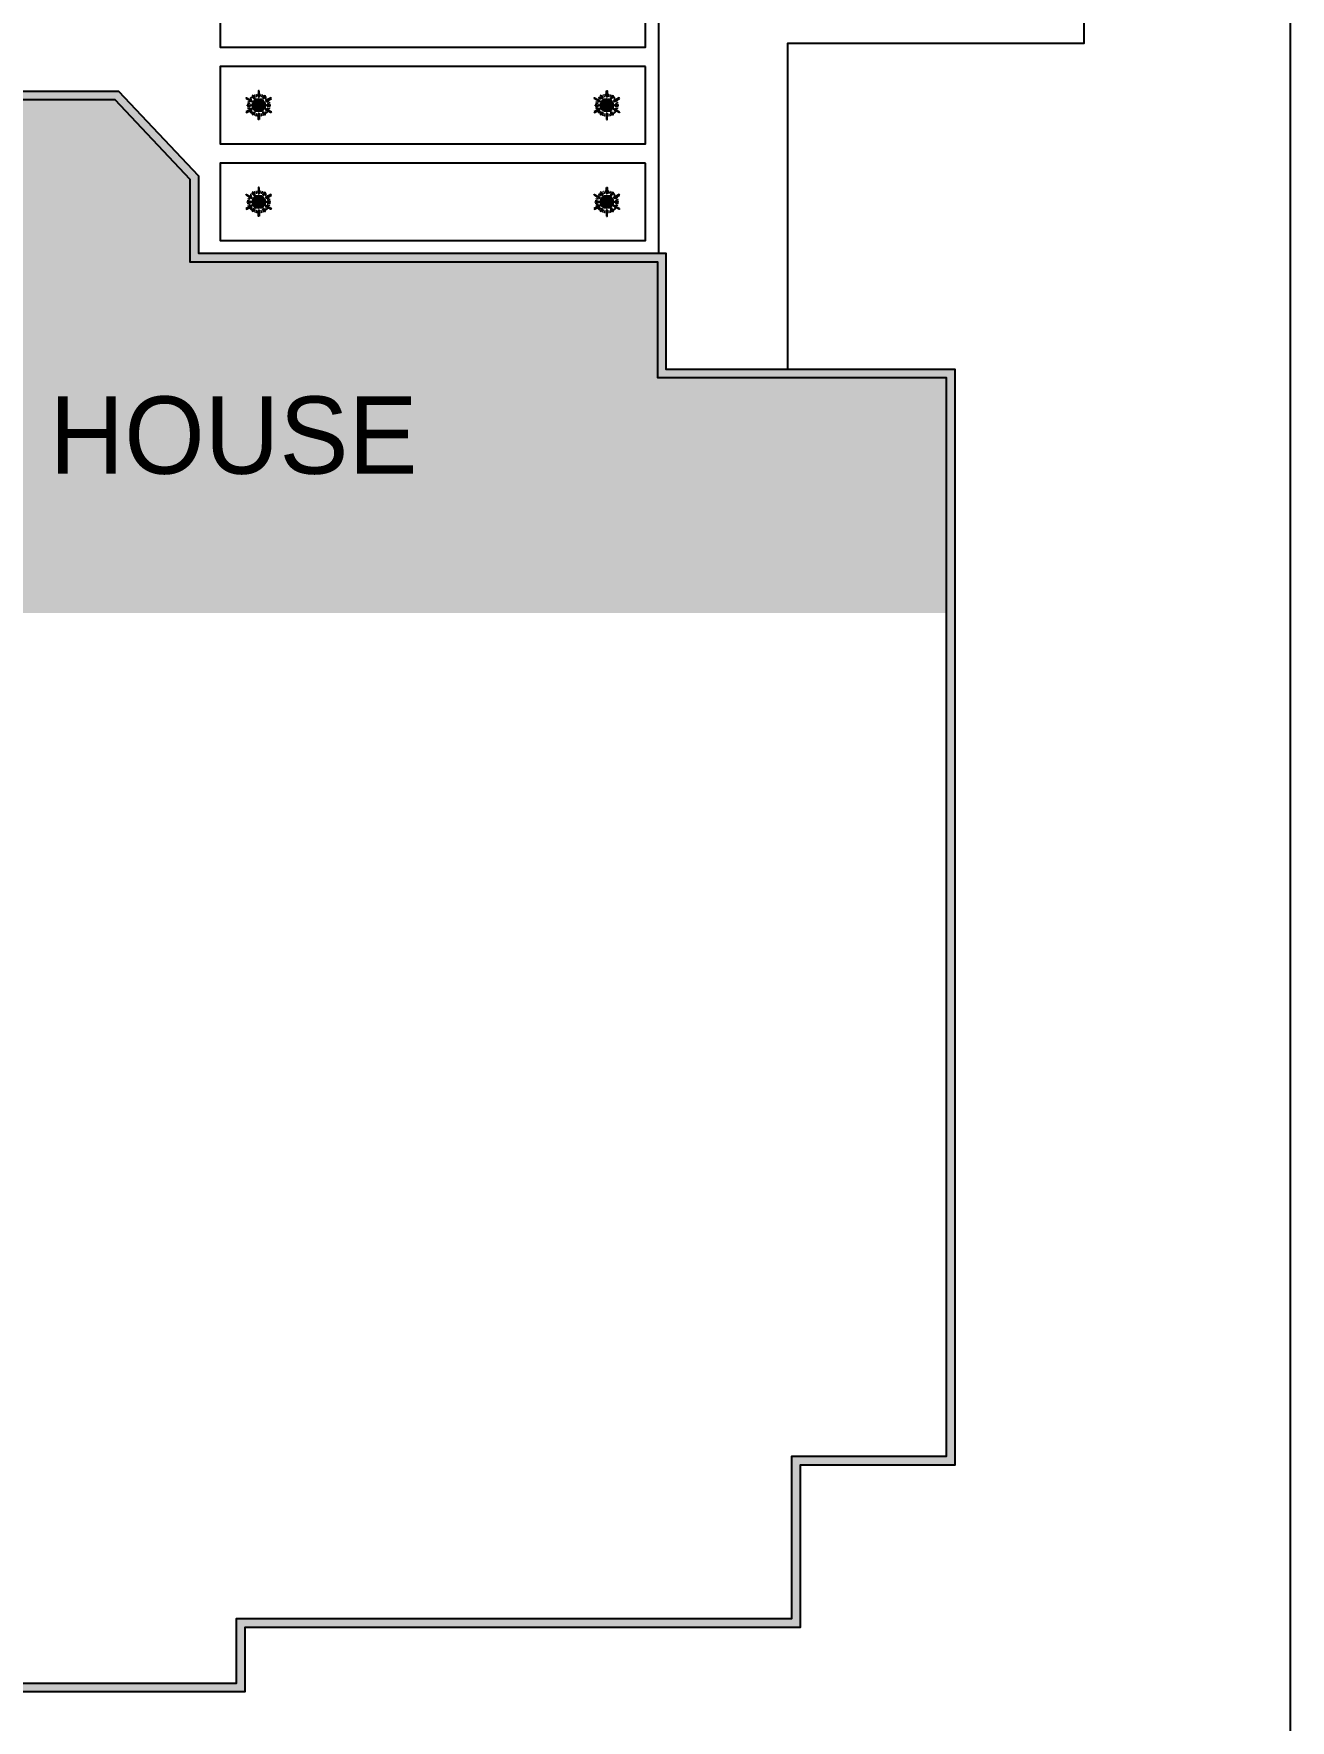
# Model space of a CAD drawing. Header units: inches. Extents: x 1 to 3312, y -950 to 1520.
# Drawn here: x 563 to 1148, y -402 to 383 of the extents above; entities that cross this region are included whole.
import ezdxf

# ---------------------------------------------------------------- set-up
doc = ezdxf.new("R2010")
doc.units = ezdxf.units.IN
doc.header["$MEASUREMENT"] = 0
doc.linetypes.add('DOT3', pattern=[0.1, 0.05, -0.05])
doc.layers.add('2 Project Detail', color=7, linetype='Continuous')
doc.layers.add('Fence Line', color=7, linetype='FENCELINE2')
doc.styles.get("Standard").update_dxf_attribs({"font": 'arial.ttf'})
doc.linetypes.add('FENCELINE2', pattern='A,0.25,-0.1,[132,ltypeshp.shx,S=0.1,R=0,X=-0.1,Y=0],-0.1,1', length=1.45)

msp = doc.modelspace()

# ---------------------------------------------------------------- hatches: boundary and pattern name
at = {"ltscale": 0.5}
h = msp.add_hatch(color=7, dxfattribs=at)
h.dxf.hatch_style = 1
h.paths.add_polyline_path([(602.44581, 356.49968), (445.24581, 356.49968), (403.25498, 317.07214), (403.25498, 313.47214), (403.25498, 293.07214), (403.38714, 293.07214), (403.38714, 149.07214), (403.25498, -112.52786), (283.25498, -112.52786), (283.25498, -364.52786), (403.25498, -364.52786), (403.25498, -388.52786), (661.25498, -388.52786), (661.25498, -358.52786), (919.6812, -358.52786), (919.6812, -282.92786), (991.6812, -282.92786), (991.6812, 227.07214), (857.2812, 227.07214), (857.2812, 281.07214), (639.65498, 281.07214), (639.65498, 317.07214)])
h.paths.add_polyline_path([(600.72073, 352.49968), (635.65498, 315.48269), (635.65498, 277.07214), (853.2812, 277.07214), (853.2812, 223.07214), (987.6812, 223.07214), (987.6812, -278.92786), (915.6812, -278.92786), (915.6812, -354.52786), (657.25498, -354.52786), (657.25498, -384.52786), (407.25498, -384.52786), (407.25498, -360.52786), (287.25498, -360.52786), (287.25498, -116.52786), (407.25498, -116.52786), (407.25498, 313.47214), (407.25498, 315.34105), (446.82939, 352.49968)], flags=16)
h.paths.add_polyline_path([(409.35591, 215.84192), (420.95891, 215.84192), (420.95891, 226.14547), (409.35591, 226.14547)], flags=8)
at = {"ltscale": 0.5, "true_color": 0xc7c8ca}
h = msp.add_hatch(color=9, dxfattribs=at)
h.dxf.hatch_style = 1
h.paths.add_polyline_path([(853.2812, 277.07214), (635.65498, 277.07214), (635.65498, 315.48269), (600.72073, 352.49968), (446.82939, 352.49968), (407.25498, 315.34105), (407.25498, 313.47214), (407.25498, 113.69911), (987.6812, 113.69911), (987.6812, 223.07214), (853.2812, 223.07214)])
h.paths.add_polyline_path([(409.35591, 215.84192), (420.95891, 215.84192), (420.95891, 226.14547), (409.35591, 226.14547)], flags=24)
h.paths.add_polyline_path([(411.63422, 119.84192), (419.3525, 119.84192), (419.3525, 130.14547), (411.63422, 130.14547)], flags=24)
h.paths.add_polyline_path([(561.25385, 169.48872), (748.96813, 169.48872), (748.96813, 223.48872), (561.25385, 223.48872)], flags=24)
at = {"layer": '2 Project Detail', "ltscale": 0.5}
h = msp.add_hatch(color=1, dxfattribs=at)
h.dxf.hatch_style = 1
h.paths.add_polyline_path([(664.35457, 352.13188), (664.1726, 351.81016), (661.76129, 353.17408), (661.94326, 353.4958)])
h = msp.add_hatch(color=1, dxfattribs=at)
h.dxf.hatch_style = 1
h.paths.add_polyline_path([(665.71706, 353.43163), (665.40457, 353.23423), (664.6648, 354.4053), (664.97729, 354.6027)])
h = msp.add_hatch(color=1, dxfattribs=at)
h.dxf.hatch_style = 1
h.paths.add_polyline_path([(667.43586, 356.69937), (667.80547, 356.69937), (667.80547, 353.92904), (667.43586, 353.92904)])
h = msp.add_hatch(color=1, dxfattribs=at)
h.dxf.hatch_style = 1
h.paths.add_polyline_path([(670.26404, 354.6027), (670.57653, 354.4053), (669.83676, 353.23423), (669.52427, 353.43163)])
h = msp.add_hatch(color=1, dxfattribs=at)
h.dxf.hatch_style = 1
h.paths.add_polyline_path([(673.29807, 353.4958), (673.48004, 353.17408), (671.06873, 351.81016), (670.88676, 352.13188)])
h = msp.add_hatch(color=1, dxfattribs=at)
h.dxf.hatch_style = 1
h.paths.add_polyline_path([(823.94326, 353.4958), (823.76129, 353.17408), (826.1726, 351.81016), (826.35457, 352.13188)])
h = msp.add_hatch(color=1, dxfattribs=at)
h.dxf.hatch_style = 1
h.paths.add_polyline_path([(826.97729, 354.6027), (826.6648, 354.4053), (827.40457, 353.23423), (827.71706, 353.43163)])
h = msp.add_hatch(color=1, dxfattribs=at)
h.dxf.hatch_style = 1
h.paths.add_polyline_path([(829.80547, 356.69937), (829.43586, 356.69937), (829.43586, 353.92904), (829.80547, 353.92904)])
h = msp.add_hatch(color=1, dxfattribs=at)
h.dxf.hatch_style = 1
h.paths.add_polyline_path([(831.52427, 353.43163), (831.83676, 353.23423), (832.57653, 354.4053), (832.26404, 354.6027)])
h = msp.add_hatch(color=1, dxfattribs=at)
h.dxf.hatch_style = 1
h.paths.add_polyline_path([(832.88676, 352.13188), (833.06873, 351.81016), (835.48004, 353.17408), (835.29807, 353.4958)])
h = msp.add_hatch(color=1, dxfattribs=at)
h.dxf.hatch_style = 1
h.paths.add_polyline_path([(661.94326, 346.64849), (661.76129, 346.9702), (664.1726, 348.33412), (664.35457, 348.0124)])
h = msp.add_hatch(color=1, dxfattribs=at)
h.dxf.hatch_style = 1
h.paths.add_polyline_path([(662.37583, 350.14397), (663.76067, 350.17381), (663.76864, 349.80428), (662.3838, 349.77443)])
h = msp.add_hatch(color=1, dxfattribs=at)
h.dxf.hatch_style = 1
h.paths.add_polyline_path([(670.60232, 350.07214, -1), (664.63901, 350.07214, -1)])
h = msp.add_hatch(color=1, dxfattribs=at)
h.dxf.hatch_style = 1
h.paths.add_polyline_path([(664.97729, 345.54158), (664.6648, 345.73898), (665.40457, 346.91005), (665.71706, 346.71265)])
h = msp.add_hatch(color=1, dxfattribs=at)
h.dxf.hatch_style = 1
h.paths.add_polyline_path([(667.43586, 346.21524), (667.80547, 346.21524), (667.80547, 343.44491), (667.43586, 343.44491)])
h = msp.add_hatch(color=1, dxfattribs=at)
h.dxf.hatch_style = 1
h.paths.add_polyline_path([(669.52427, 346.71265), (669.83676, 346.91005), (670.57653, 345.73898), (670.26404, 345.54158)])
h = msp.add_hatch(color=1, dxfattribs=at)
h.dxf.hatch_style = 1
h.paths.add_polyline_path([(670.88676, 348.0124), (671.06873, 348.33412), (673.48004, 346.9702), (673.29807, 346.64849)])
h = msp.add_hatch(color=1, dxfattribs=at)
h.dxf.hatch_style = 1
h.paths.add_polyline_path([(671.47269, 349.80428), (671.48066, 350.17381), (672.8655, 350.14397), (672.85753, 349.77443)])
h = msp.add_hatch(color=1, dxfattribs=at)
h.dxf.hatch_style = 1
h.paths.add_polyline_path([(826.35457, 348.0124), (826.1726, 348.33412), (823.76129, 346.9702), (823.94326, 346.64849)])
h = msp.add_hatch(color=1, dxfattribs=at)
h.dxf.hatch_style = 1
h.paths.add_polyline_path([(825.76864, 349.80428), (825.76067, 350.17381), (824.37583, 350.14397), (824.3838, 349.77443)])
h = msp.add_hatch(color=1, dxfattribs=at)
h.dxf.hatch_style = 1
h.paths.add_polyline_path([(826.63901, 350.07214, 1), (832.60232, 350.07214, 1)])
h = msp.add_hatch(color=1, dxfattribs=at)
h.dxf.hatch_style = 1
h.paths.add_polyline_path([(827.71706, 346.71265), (827.40457, 346.91005), (826.6648, 345.73898), (826.97729, 345.54158)])
h = msp.add_hatch(color=1, dxfattribs=at)
h.dxf.hatch_style = 1
h.paths.add_polyline_path([(829.80547, 346.21524), (829.43586, 346.21524), (829.43586, 343.44491), (829.80547, 343.44491)])
h = msp.add_hatch(color=1, dxfattribs=at)
h.dxf.hatch_style = 1
h.paths.add_polyline_path([(832.26404, 345.54158), (832.57653, 345.73898), (831.83676, 346.91005), (831.52427, 346.71265)])
h = msp.add_hatch(color=1, dxfattribs=at)
h.dxf.hatch_style = 1
h.paths.add_polyline_path([(835.29807, 346.64849), (835.48004, 346.9702), (833.06873, 348.33412), (832.88676, 348.0124)])
h = msp.add_hatch(color=1, dxfattribs=at)
h.dxf.hatch_style = 1
h.paths.add_polyline_path([(834.8655, 350.14397), (833.48066, 350.17381), (833.47269, 349.80428), (834.85753, 349.77443)])
h = msp.add_hatch(color=1, dxfattribs=at)
h.dxf.hatch_style = 1
h.paths.add_polyline_path([(664.35457, 307.13188), (664.1726, 306.81016), (661.76129, 308.17408), (661.94326, 308.4958)])
h = msp.add_hatch(color=1, dxfattribs=at)
h.dxf.hatch_style = 1
h.paths.add_polyline_path([(670.60232, 305.07214, -1), (664.63901, 305.07214, -1)])
h = msp.add_hatch(color=1, dxfattribs=at)
h.dxf.hatch_style = 1
h.paths.add_polyline_path([(665.71706, 308.43163), (665.40457, 308.23423), (664.6648, 309.4053), (664.97729, 309.6027)])
h = msp.add_hatch(color=1, dxfattribs=at)
h.dxf.hatch_style = 1
h.paths.add_polyline_path([(667.43586, 311.69937), (667.80547, 311.69937), (667.80547, 308.92904), (667.43586, 308.92904)])
h = msp.add_hatch(color=1, dxfattribs=at)
h.dxf.hatch_style = 1
h.paths.add_polyline_path([(670.26404, 309.6027), (670.57653, 309.4053), (669.83676, 308.23423), (669.52427, 308.43163)])
h = msp.add_hatch(color=1, dxfattribs=at)
h.dxf.hatch_style = 1
h.paths.add_polyline_path([(673.29807, 308.4958), (673.48004, 308.17408), (671.06873, 306.81016), (670.88676, 307.13188)])
h = msp.add_hatch(color=1, dxfattribs=at)
h.dxf.hatch_style = 1
h.paths.add_polyline_path([(823.94326, 308.4958), (823.76129, 308.17408), (826.1726, 306.81016), (826.35457, 307.13188)])
h = msp.add_hatch(color=1, dxfattribs=at)
h.dxf.hatch_style = 1
h.paths.add_polyline_path([(826.63901, 305.07214, 1), (832.60232, 305.07214, 1)])
h = msp.add_hatch(color=1, dxfattribs=at)
h.dxf.hatch_style = 1
h.paths.add_polyline_path([(826.97729, 309.6027), (826.6648, 309.4053), (827.40457, 308.23423), (827.71706, 308.43163)])
h = msp.add_hatch(color=1, dxfattribs=at)
h.dxf.hatch_style = 1
h.paths.add_polyline_path([(829.80547, 311.69937), (829.43586, 311.69937), (829.43586, 308.92904), (829.80547, 308.92904)])
h = msp.add_hatch(color=1, dxfattribs=at)
h.dxf.hatch_style = 1
h.paths.add_polyline_path([(831.52427, 308.43163), (831.83676, 308.23423), (832.57653, 309.4053), (832.26404, 309.6027)])
h = msp.add_hatch(color=1, dxfattribs=at)
h.dxf.hatch_style = 1
h.paths.add_polyline_path([(832.88676, 307.13188), (833.06873, 306.81016), (835.48004, 308.17408), (835.29807, 308.4958)])
h = msp.add_hatch(color=1, dxfattribs=at)
h.dxf.hatch_style = 1
h.paths.add_polyline_path([(661.94326, 301.64849), (661.76129, 301.9702), (664.1726, 303.33412), (664.35457, 303.0124)])
h = msp.add_hatch(color=1, dxfattribs=at)
h.dxf.hatch_style = 1
h.paths.add_polyline_path([(662.37583, 305.14397), (663.76067, 305.17381), (663.76864, 304.80428), (662.3838, 304.77443)])
h = msp.add_hatch(color=1, dxfattribs=at)
h.dxf.hatch_style = 1
h.paths.add_polyline_path([(664.97729, 300.54158), (664.6648, 300.73898), (665.40457, 301.91005), (665.71706, 301.71265)])
h = msp.add_hatch(color=1, dxfattribs=at)
h.dxf.hatch_style = 1
h.paths.add_polyline_path([(667.43586, 301.21524), (667.80547, 301.21524), (667.80547, 298.44491), (667.43586, 298.44491)])
h = msp.add_hatch(color=1, dxfattribs=at)
h.dxf.hatch_style = 1
h.paths.add_polyline_path([(669.52427, 301.71265), (669.83676, 301.91005), (670.57653, 300.73898), (670.26404, 300.54158)])
h = msp.add_hatch(color=1, dxfattribs=at)
h.dxf.hatch_style = 1
h.paths.add_polyline_path([(670.88676, 303.0124), (671.06873, 303.33412), (673.48004, 301.9702), (673.29807, 301.64849)])
h = msp.add_hatch(color=1, dxfattribs=at)
h.dxf.hatch_style = 1
h.paths.add_polyline_path([(671.47269, 304.80428), (671.48066, 305.17381), (672.8655, 305.14397), (672.85753, 304.77443)])
h = msp.add_hatch(color=1, dxfattribs=at)
h.dxf.hatch_style = 1
h.paths.add_polyline_path([(826.35457, 303.0124), (826.1726, 303.33412), (823.76129, 301.9702), (823.94326, 301.64849)])
h = msp.add_hatch(color=1, dxfattribs=at)
h.dxf.hatch_style = 1
h.paths.add_polyline_path([(825.76864, 304.80428), (825.76067, 305.17381), (824.37583, 305.14397), (824.3838, 304.77443)])
h = msp.add_hatch(color=1, dxfattribs=at)
h.dxf.hatch_style = 1
h.paths.add_polyline_path([(827.71706, 301.71265), (827.40457, 301.91005), (826.6648, 300.73898), (826.97729, 300.54158)])
h = msp.add_hatch(color=1, dxfattribs=at)
h.dxf.hatch_style = 1
h.paths.add_polyline_path([(829.80547, 301.21524), (829.43586, 301.21524), (829.43586, 298.44491), (829.80547, 298.44491)])
h = msp.add_hatch(color=1, dxfattribs=at)
h.dxf.hatch_style = 1
h.paths.add_polyline_path([(832.26404, 300.54158), (832.57653, 300.73898), (831.83676, 301.91005), (831.52427, 301.71265)])
h = msp.add_hatch(color=1, dxfattribs=at)
h.dxf.hatch_style = 1
h.paths.add_polyline_path([(835.29807, 301.64849), (835.48004, 301.9702), (833.06873, 303.33412), (832.88676, 303.0124)])
h = msp.add_hatch(color=1, dxfattribs=at)
h.dxf.hatch_style = 1
h.paths.add_polyline_path([(834.8655, 305.14397), (833.48066, 305.17381), (833.47269, 304.80428), (834.85753, 304.77443)])

# ---------------------------------------------------------------- linework, layer by layer
at = {"ltscale": 0.5}
msp.add_line((853.6812, 419.07214), (853.6812, 281.07214), dxfattribs=at)
for points in [[(745.6812, 764.07214), (745.6812, 902.07214), (1045.6812, 902.07214), (1051.6812, 902.07214), (1051.6812, 378.87214), (913.6812, 378.87214), (913.6812, 227.07214)], [(847.62066, 413.07214), (649.62066, 413.07214), (649.62066, 377.07214), (847.62066, 377.07214), (847.62066, 413.07214)], [(847.62066, 368.07214), (649.62066, 368.07214), (649.62066, 332.07214), (847.62066, 332.07214), (847.62066, 368.07214)], [(847.62066, 323.07214), (649.62066, 323.07214), (649.62066, 287.07214), (847.62066, 287.07214), (847.62066, 323.07214)]]:
    msp.add_lwpolyline(points, dxfattribs=at)
for points in [[(403.25498, 313.47214), (403.25498, -112.52786), (283.25498, -112.52786), (283.25498, -364.52786), (403.25498, -364.52786), (403.25498, -388.52786), (661.25498, -388.52786), (661.25498, -358.52786), (919.6812, -358.52786), (919.6812, -282.92786), (991.6812, -282.92786), (991.6812, 227.07214), (857.2812, 227.07214), (857.2812, 281.07214), (639.65498, 281.07214), (639.65498, 317.07214), (602.44581, 356.49968), (445.24581, 356.49968), (403.25498, 317.07214)], [(407.25498, 313.47214), (407.25498, -116.52786), (287.25498, -116.52786), (287.25498, -360.52786), (407.25498, -360.52786), (407.25498, -384.52786), (657.25498, -384.52786), (657.25498, -354.52786), (915.6812, -354.52786), (915.6812, -278.92786), (987.6812, -278.92786), (987.6812, 223.07214), (853.2812, 223.07214), (853.2812, 277.07214), (635.65498, 277.07214), (635.65498, 315.48269), (600.72073, 352.49968), (446.82939, 352.49968), (407.25498, 315.34105)]]:
    msp.add_lwpolyline(points, close=True, dxfattribs=at)
at = {"layer": '2 Project Detail', "color": 1, "ltscale": 0.5}
for p, q in [((661.96327, 353.27216), (664.26359, 351.97102)), ((661.96327, 353.27216), (664.26359, 351.97102)), ((661.96327, 346.87213), (664.26359, 348.17326)), ((661.96327, 346.87213), (664.26359, 348.17326)), ((673.27806, 353.27216), (670.97774, 351.97102)), ((673.27806, 353.27216), (670.97774, 351.97102)), ((673.27806, 346.87213), (670.97774, 348.17326)), ((673.27806, 346.87213), (670.97774, 348.17326)), ((823.96327, 353.27216), (826.26359, 351.97102)), ((823.96327, 353.27216), (826.26359, 351.97102)), ((823.96327, 346.87213), (826.26359, 348.17326)), ((823.96327, 346.87213), (826.26359, 348.17326)), ((835.27806, 353.27216), (832.97774, 351.97102)), ((835.27806, 353.27216), (832.97774, 351.97102)), ((835.27806, 346.87213), (832.97774, 348.17326)), ((835.27806, 346.87213), (832.97774, 348.17326)), ((661.96327, 308.27216), (664.26359, 306.97102)), ((661.96327, 308.27216), (664.26359, 306.97102)), ((673.27806, 308.27216), (670.97774, 306.97102)), ((673.27806, 308.27216), (670.97774, 306.97102)), ((823.96327, 308.27216), (826.26359, 306.97102)), ((823.96327, 308.27216), (826.26359, 306.97102)), ((835.27806, 308.27216), (832.97774, 306.97102)), ((835.27806, 308.27216), (832.97774, 306.97102)), ((661.96327, 301.87213), (664.26359, 303.17326)), ((661.96327, 301.87213), (664.26359, 303.17326)), ((673.27806, 301.87213), (670.97774, 303.17326)), ((673.27806, 301.87213), (670.97774, 303.17326)), ((823.96327, 301.87213), (826.26359, 303.17326)), ((823.96327, 301.87213), (826.26359, 303.17326)), ((835.27806, 301.87213), (832.97774, 303.17326)), ((835.27806, 301.87213), (832.97774, 303.17326))]:
    msp.add_line(p, q, dxfattribs=at)
for points in [[(661.76129, 353.17408), (661.94326, 353.4958), (664.35457, 352.13188), (664.1726, 351.81016)], [(664.97729, 354.6027), (664.6648, 354.4053), (665.40457, 353.23423), (665.71706, 353.43163)], [(667.80547, 356.69937), (667.43586, 356.69937), (667.43586, 353.92904), (667.80547, 353.92904)], [(670.26404, 354.6027), (670.57653, 354.4053), (669.83676, 353.23423), (669.52427, 353.43163)], [(673.48004, 353.17408), (673.29807, 353.4958), (670.88676, 352.13188), (671.06873, 351.81016)], [(823.76129, 353.17408), (823.94326, 353.4958), (826.35457, 352.13188), (826.1726, 351.81016)], [(826.97729, 354.6027), (826.6648, 354.4053), (827.40457, 353.23423), (827.71706, 353.43163)], [(829.43586, 356.69937), (829.80547, 356.69937), (829.80547, 353.92904), (829.43586, 353.92904)], [(832.26404, 354.6027), (832.57653, 354.4053), (831.83676, 353.23423), (831.52427, 353.43163)], [(835.48004, 353.17408), (835.29807, 353.4958), (832.88676, 352.13188), (833.06873, 351.81016)], [(661.76129, 346.9702), (661.94326, 346.64849), (664.35457, 348.0124), (664.1726, 348.33412)], [(662.3838, 349.77443), (662.37583, 350.14397), (663.76067, 350.17381), (663.76864, 349.80428)], [(664.97729, 345.54158), (664.6648, 345.73898), (665.40457, 346.91005), (665.71706, 346.71265)], [(667.80547, 343.44491), (667.43586, 343.44491), (667.43586, 346.21524), (667.80547, 346.21524)], [(670.26404, 345.54158), (670.57653, 345.73898), (669.83676, 346.91005), (669.52427, 346.71265)], [(673.48004, 346.9702), (673.29807, 346.64849), (670.88676, 348.0124), (671.06873, 348.33412)], [(672.85753, 349.77443), (672.8655, 350.14397), (671.48066, 350.17381), (671.47269, 349.80428)], [(823.76129, 346.9702), (823.94326, 346.64849), (826.35457, 348.0124), (826.1726, 348.33412)], [(824.3838, 349.77443), (824.37583, 350.14397), (825.76067, 350.17381), (825.76864, 349.80428)], [(826.97729, 345.54158), (826.6648, 345.73898), (827.40457, 346.91005), (827.71706, 346.71265)], [(829.43586, 343.44491), (829.80547, 343.44491), (829.80547, 346.21524), (829.43586, 346.21524)], [(832.26404, 345.54158), (832.57653, 345.73898), (831.83676, 346.91005), (831.52427, 346.71265)], [(835.48004, 346.9702), (835.29807, 346.64849), (832.88676, 348.0124), (833.06873, 348.33412)], [(834.85753, 349.77443), (834.8655, 350.14397), (833.48066, 350.17381), (833.47269, 349.80428)], [(661.76129, 308.17408), (661.94326, 308.4958), (664.35457, 307.13188), (664.1726, 306.81016)], [(664.97729, 309.6027), (664.6648, 309.4053), (665.40457, 308.23423), (665.71706, 308.43163)], [(667.80547, 311.69937), (667.43586, 311.69937), (667.43586, 308.92904), (667.80547, 308.92904)], [(670.26404, 309.6027), (670.57653, 309.4053), (669.83676, 308.23423), (669.52427, 308.43163)], [(673.48004, 308.17408), (673.29807, 308.4958), (670.88676, 307.13188), (671.06873, 306.81016)], [(823.76129, 308.17408), (823.94326, 308.4958), (826.35457, 307.13188), (826.1726, 306.81016)], [(826.97729, 309.6027), (826.6648, 309.4053), (827.40457, 308.23423), (827.71706, 308.43163)], [(829.43586, 311.69937), (829.80547, 311.69937), (829.80547, 308.92904), (829.43586, 308.92904)], [(832.26404, 309.6027), (832.57653, 309.4053), (831.83676, 308.23423), (831.52427, 308.43163)], [(835.48004, 308.17408), (835.29807, 308.4958), (832.88676, 307.13188), (833.06873, 306.81016)], [(661.76129, 301.9702), (661.94326, 301.64849), (664.35457, 303.0124), (664.1726, 303.33412)], [(662.3838, 304.77443), (662.37583, 305.14397), (663.76067, 305.17381), (663.76864, 304.80428)], [(664.97729, 300.54158), (664.6648, 300.73898), (665.40457, 301.91005), (665.71706, 301.71265)], [(667.80547, 298.44491), (667.43586, 298.44491), (667.43586, 301.21524), (667.80547, 301.21524)], [(670.26404, 300.54158), (670.57653, 300.73898), (669.83676, 301.91005), (669.52427, 301.71265)], [(673.48004, 301.9702), (673.29807, 301.64849), (670.88676, 303.0124), (671.06873, 303.33412)], [(672.85753, 304.77443), (672.8655, 305.14397), (671.48066, 305.17381), (671.47269, 304.80428)], [(823.76129, 301.9702), (823.94326, 301.64849), (826.35457, 303.0124), (826.1726, 303.33412)], [(824.3838, 304.77443), (824.37583, 305.14397), (825.76067, 305.17381), (825.76864, 304.80428)], [(826.97729, 300.54158), (826.6648, 300.73898), (827.40457, 301.91005), (827.71706, 301.71265)], [(829.43586, 298.44491), (829.80547, 298.44491), (829.80547, 301.21524), (829.43586, 301.21524)], [(832.26404, 300.54158), (832.57653, 300.73898), (831.83676, 301.91005), (831.52427, 301.71265)], [(835.48004, 301.9702), (835.29807, 301.64849), (832.88676, 303.0124), (833.06873, 303.33412)], [(834.85753, 304.77443), (834.8655, 305.14397), (833.48066, 305.17381), (833.47269, 304.80428)]]:
    msp.add_lwpolyline(points, close=True, dxfattribs=at)
at = {"layer": '2 Project Detail', "color": 1, "linetype": 'DOT3', "ltscale": 0.5}
for centre, radius in [((667.62066, 350.07214), 5.00446), ((667.62066, 350.07214), 4.38222), ((829.62066, 350.07214), 5.00446), ((829.62066, 350.07214), 4.38222), ((667.62066, 305.07214), 5.00446), ((667.62066, 305.07214), 4.38222), ((829.62066, 305.07214), 5.00446), ((829.62066, 305.07214), 4.38222)]:
    msp.add_circle(centre, radius, dxfattribs=at)
at = {"layer": '2 Project Detail', "color": 1, "ltscale": 0.5}
for centre in [(667.62066, 350.07214), (829.62066, 350.07214), (667.62066, 305.07214), (829.62066, 305.07214)]:
    msp.add_circle(centre, 2.98166, dxfattribs=at)
at = {"layer": 'Fence Line', "ltscale": 0.4}
msp.add_lwpolyline([(1147.6812, -807.03672, 0.362314432), (392.37716, -949.66273), (127.25498, -731.34592), (127.25498, 1520.33377), (945.13931, 1163.84439), (1147.6812, 1179.68203)], format="xyb", close=True, dxfattribs=at)

# ---------------------------------------------------------------- texts
at = {"color": 0, "ltscale": 0.5, "insert": (570.25385, 214.48872), "char_height": 36, "attachment_point": 1}
msp.add_mtext_dynamic_manual_height_columns('{\\fArchitects Daughter|b0|i0|c0|p2;HOUSE }', width=423.1545654, gutter_width=1, heights=[0], dxfattribs=at)

doc.saveas('drawing.dxf')
